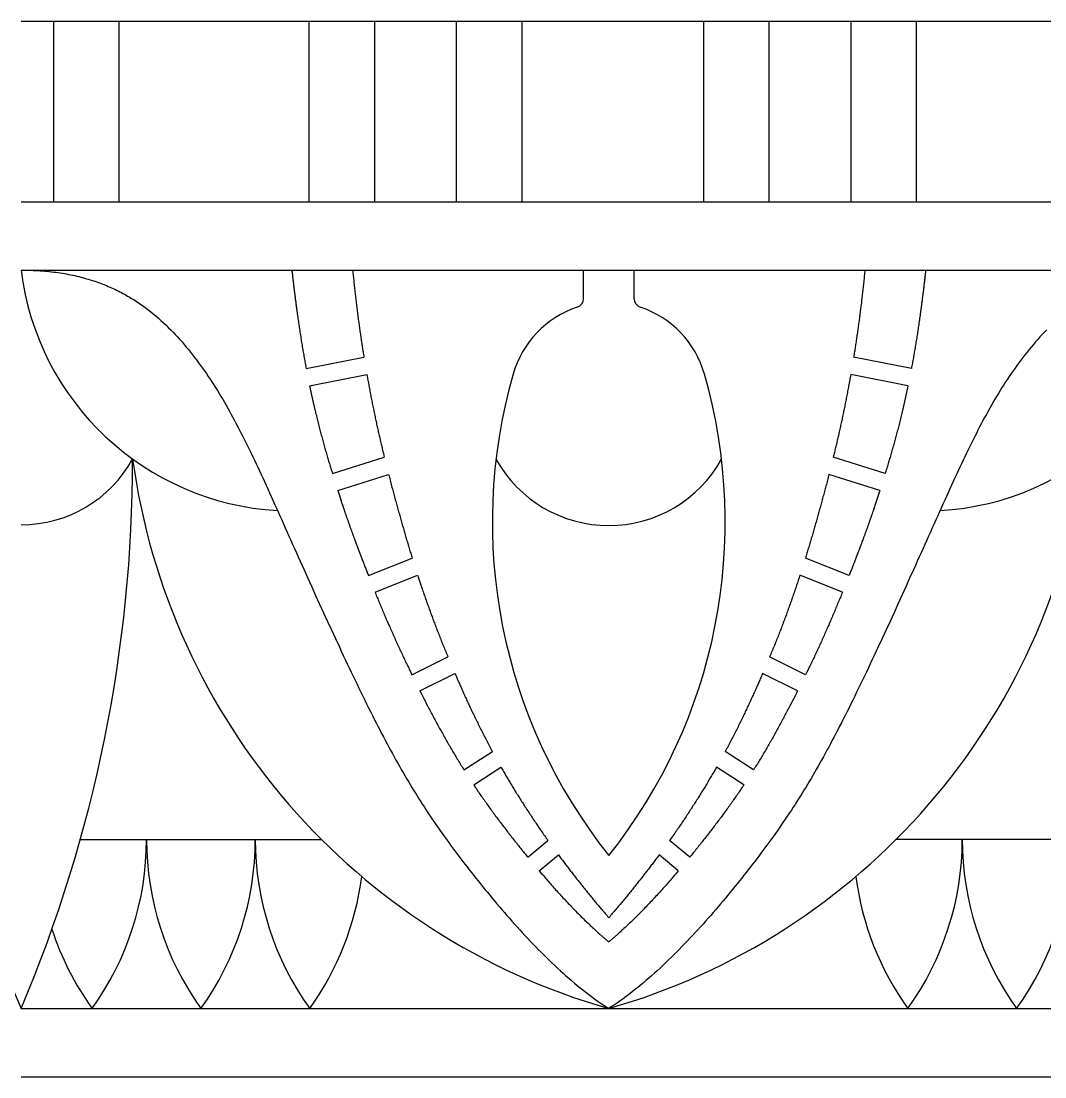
# Model space of a CAD drawing. Extents: x -111 to 2985, y -118 to 122.
# Drawn here: x -64.39 to -47.18, y 84.84 to 102.59 of the extents above; entities that cross this region are included whole.
import ezdxf

# ---------------------------------------------------------------- set-up
doc = ezdxf.new("R2010")
doc.units = 0
doc.layers.add('LAYER_03', color=5, linetype='CONTINUOUS')

msp = doc.modelspace()

# ---------------------------------------------------------------- linework, layer by layer
at = {"layer": 'LAYER_03'}
for points in [[(-64.39, 102.595), (-44.635, 102.595), (-24.88, 102.595)], [(-63.84, 99.558), (-63.84, 102.595)], [(-62.74, 99.558), (-62.74, 102.595)], [(-59.547, 99.558), (-59.547, 102.595)], [(-58.447, 99.558), (-58.447, 102.595)], [(-57.07, 99.558), (-57.07, 102.595)], [(-55.97, 99.558), (-55.97, 102.595)], [(-52.916, 99.558), (-52.916, 102.595)], [(-51.816, 99.558), (-51.816, 102.595)], [(-50.439, 99.558), (-50.439, 102.595)], [(-49.339, 99.558), (-49.339, 102.595)], [(-64.39, 99.558), (-44.635, 99.558)], [(-64.39, 98.408), (-64.348, 98.408), (-64.307, 98.407), (-64.267, 98.406), (-64.226, 98.405), (-64.186, 98.403), (-64.147, 98.402), (-64.107, 98.399), (-64.068, 98.397), (-64.03, 98.394), (-63.991, 98.391), (-63.953, 98.387), (-63.916, 98.383), (-63.878, 98.379), (-63.841, 98.375), (-63.805, 98.37), (-63.768, 98.365), (-63.732, 98.36), (-63.697, 98.354), (-63.661, 98.348), (-63.626, 98.342), (-63.591, 98.335), (-63.557, 98.328), (-63.523, 98.321), (-63.489, 98.314), (-63.455, 98.306), (-63.422, 98.298), (-63.389, 98.29), (-63.356, 98.281), (-63.324, 98.273), (-63.292, 98.263), (-63.26, 98.254), (-63.228, 98.245), (-63.197, 98.235), (-63.166, 98.225), (-63.135, 98.214), (-63.105, 98.203), (-63.074, 98.193), (-63.045, 98.181), (-63.015, 98.17), (-62.985, 98.158), (-62.956, 98.146), (-62.927, 98.134), (-62.899, 98.122), (-62.87, 98.109), (-62.842, 98.097), (-62.814, 98.084), (-62.787, 98.07), (-62.759, 98.057), (-62.732, 98.043), (-62.705, 98.029), (-62.679, 98.015), (-62.652, 98.001), (-62.626, 97.986), (-62.6, 97.971), (-62.574, 97.956), (-62.549, 97.941), (-62.523, 97.926), (-62.498, 97.91), (-62.473, 97.894), (-62.449, 97.878), (-62.424, 97.862), (-62.4, 97.846), (-62.376, 97.829), (-62.352, 97.813), (-62.329, 97.796), (-62.305, 97.779), (-62.282, 97.761), (-62.259, 97.744), (-62.236, 97.726), (-62.214, 97.709), (-62.169, 97.673), (-62.125, 97.636), (-62.082, 97.599), (-62.039, 97.561), (-61.997, 97.523), (-61.956, 97.484), (-61.916, 97.444), (-61.876, 97.404), (-61.837, 97.364), (-61.798, 97.323), (-61.76, 97.282), (-61.722, 97.24), (-61.685, 97.198), (-61.649, 97.156), (-61.613, 97.113), (-61.577, 97.07), (-61.542, 97.026), (-61.507, 96.982), (-61.473, 96.938), (-61.439, 96.894), (-61.406, 96.849), (-61.373, 96.804), (-61.34, 96.758), (-61.308, 96.713), (-61.276, 96.666), (-61.244, 96.62), (-61.213, 96.573), (-61.182, 96.526), (-61.152, 96.478), (-61.121, 96.43), (-61.091, 96.382), (-61.061, 96.333), (-61.032, 96.284), (-61.002, 96.234), (-60.973, 96.184), (-60.944, 96.134), (-60.915, 96.083), (-60.887, 96.032), (-60.858, 95.981), (-60.83, 95.928), (-60.802, 95.876), (-60.774, 95.823), (-60.746, 95.77), (-60.718, 95.716), (-60.69, 95.661), (-60.662, 95.607), (-60.635, 95.551), (-60.607, 95.496), (-60.579, 95.44), (-60.552, 95.383), (-60.524, 95.326), (-60.496, 95.268), (-60.469, 95.21), (-60.441, 95.151), (-60.413, 95.092), (-60.385, 95.032), (-60.357, 94.972), (-60.329, 94.911), (-60.301, 94.85), (-60.273, 94.788), (-60.244, 94.726), (-60.216, 94.663), (-60.187, 94.599), (-60.158, 94.535), (-60.129, 94.471), (-60.1, 94.405), (-60.07, 94.34), (-60.04, 94.273), (-60.01, 94.206), (-59.98, 94.139), (-59.949, 94.071), (-59.919, 94.002), (-59.888, 93.933), (-59.857, 93.864), (-59.826, 93.794), (-59.794, 93.724), (-59.762, 93.654), (-59.731, 93.583), (-59.699, 93.512), (-59.667, 93.44), (-59.634, 93.368), (-59.57, 93.224), (-59.504, 93.08), (-59.439, 92.935), (-59.373, 92.79), (-59.307, 92.644), (-59.24, 92.499), (-59.174, 92.355), (-59.107, 92.211), (-59.041, 92.068), (-59.008, 91.997), (-58.974, 91.926), (-58.941, 91.855), (-58.908, 91.785), (-58.875, 91.716), (-58.842, 91.646), (-58.809, 91.577), (-58.776, 91.509), (-58.744, 91.441), (-58.711, 91.374), (-58.679, 91.307), (-58.646, 91.24), (-58.614, 91.175), (-58.582, 91.11), (-58.55, 91.045), (-58.518, 90.981), (-58.486, 90.918), (-58.455, 90.856), (-58.424, 90.795), (-58.392, 90.734), (-58.361, 90.674), (-58.331, 90.615), (-58.3, 90.556), (-58.27, 90.499), (-58.239, 90.442), (-58.209, 90.385), (-58.179, 90.33), (-58.149, 90.275), (-58.119, 90.22), (-58.089, 90.167), (-58.059, 90.114), (-58.03, 90.061), (-58, 90.009), (-57.97, 89.958), (-57.941, 89.907), (-57.911, 89.856), (-57.881, 89.806), (-57.852, 89.756), (-57.822, 89.707), (-57.792, 89.659), (-57.763, 89.61), (-57.733, 89.562), (-57.703, 89.514), (-57.673, 89.467), (-57.643, 89.42), (-57.612, 89.373), (-57.582, 89.326), (-57.551, 89.28), (-57.49, 89.188), (-57.428, 89.097), (-57.365, 89.006), (-57.301, 88.915), (-57.269, 88.87), (-57.236, 88.825), (-57.203, 88.779), (-57.17, 88.734), (-57.137, 88.689), (-57.103, 88.643), (-57.069, 88.598), (-57.035, 88.552), (-57, 88.507), (-56.965, 88.461), (-56.929, 88.415), (-56.894, 88.369), (-56.857, 88.322), (-56.821, 88.276), (-56.784, 88.229), (-56.746, 88.181), (-56.709, 88.134), (-56.67, 88.086), (-56.632, 88.039), (-56.593, 87.99), (-56.553, 87.942), (-56.513, 87.894), (-56.473, 87.846), (-56.433, 87.797), (-56.392, 87.749), (-56.351, 87.7), (-56.309, 87.651), (-56.267, 87.603), (-56.225, 87.554), (-56.182, 87.506), (-56.14, 87.457), (-56.097, 87.409), (-56.053, 87.361), (-56.009, 87.312), (-55.966, 87.265), (-55.921, 87.217), (-55.877, 87.169), (-55.832, 87.122), (-55.787, 87.075), (-55.742, 87.028), (-55.697, 86.982), (-55.651, 86.936), (-55.605, 86.89), (-55.559, 86.845), (-55.513, 86.8), (-55.467, 86.755), (-55.42, 86.711), (-55.373, 86.667), (-55.326, 86.624), (-55.279, 86.581), (-55.232, 86.539), (-55.185, 86.498), (-55.137, 86.457), (-55.09, 86.416), (-55.042, 86.377), (-54.994, 86.338), (-54.946, 86.299), (-54.898, 86.262), (-54.85, 86.225), (-54.802, 86.188), (-54.754, 86.153), (-54.706, 86.118), (-54.657, 86.084), (-54.609, 86.051), (-54.561, 86.019), (-54.512, 85.988)], [(-64.39, 98.408), (-44.635, 98.408)], [(-59.839, 98.408), (-59.838, 98.393), (-59.836, 98.378), (-59.834, 98.363), (-59.833, 98.348), (-59.831, 98.333), (-59.829, 98.318), (-59.828, 98.303), (-59.826, 98.288), (-59.824, 98.274), (-59.822, 98.259), (-59.821, 98.244), (-59.819, 98.229), (-59.817, 98.215), (-59.816, 98.2), (-59.814, 98.186), (-59.812, 98.171), (-59.811, 98.157), (-59.809, 98.142), (-59.807, 98.128), (-59.805, 98.114), (-59.804, 98.099), (-59.802, 98.085), (-59.8, 98.071), (-59.798, 98.056), (-59.797, 98.042), (-59.795, 98.028), (-59.793, 98.014), (-59.791, 98), (-59.79, 97.986), (-59.788, 97.972), (-59.786, 97.958), (-59.784, 97.944), (-59.782, 97.93), (-59.781, 97.916), (-59.779, 97.902), (-59.777, 97.889), (-59.775, 97.875), (-59.774, 97.861), (-59.772, 97.847), (-59.77, 97.834), (-59.768, 97.82), (-59.766, 97.807), (-59.765, 97.793), (-59.763, 97.78), (-59.761, 97.766), (-59.759, 97.753), (-59.757, 97.739), (-59.755, 97.726), (-59.754, 97.712), (-59.752, 97.699), (-59.748, 97.673), (-59.744, 97.646), (-59.741, 97.62), (-59.737, 97.594), (-59.733, 97.568), (-59.729, 97.542), (-59.726, 97.516), (-59.722, 97.49), (-59.718, 97.465), (-59.714, 97.439), (-59.71, 97.414), (-59.707, 97.389), (-59.703, 97.364), (-59.699, 97.339), (-59.695, 97.314), (-59.691, 97.29), (-59.687, 97.265), (-59.683, 97.241), (-59.68, 97.216), (-59.676, 97.192), (-59.672, 97.168), (-59.668, 97.144), (-59.664, 97.12), (-59.66, 97.096), (-59.656, 97.073), (-59.652, 97.049), (-59.648, 97.026), (-59.644, 97.003), (-59.64, 96.979), (-59.636, 96.956), (-59.632, 96.933), (-59.627, 96.91), (-59.623, 96.888), (-59.619, 96.865), (-59.615, 96.842), (-59.611, 96.82), (-59.607, 96.798), (-59.603, 96.775), (-59.599, 96.753), (-58.628, 96.945)], [(-58.818, 98.408), (-58.815, 98.383), (-58.813, 98.358), (-58.81, 98.334), (-58.808, 98.309), (-58.805, 98.285), (-58.803, 98.26), (-58.8, 98.236), (-58.798, 98.211), (-58.795, 98.187), (-58.793, 98.163), (-58.79, 98.139), (-58.787, 98.115), (-58.785, 98.091), (-58.782, 98.067), (-58.779, 98.043), (-58.777, 98.019), (-58.774, 97.995), (-58.771, 97.972), (-58.768, 97.948), (-58.766, 97.925), (-58.763, 97.901), (-58.76, 97.878), (-58.757, 97.854), (-58.754, 97.831), (-58.751, 97.808), (-58.749, 97.784), (-58.746, 97.761), (-58.743, 97.738), (-58.74, 97.715), (-58.737, 97.692), (-58.734, 97.669), (-58.731, 97.646), (-58.728, 97.624), (-58.725, 97.601), (-58.722, 97.578), (-58.719, 97.555), (-58.716, 97.533), (-58.713, 97.51), (-58.71, 97.488), (-58.707, 97.466), (-58.704, 97.443), (-58.7, 97.421), (-58.697, 97.399), (-58.694, 97.377), (-58.691, 97.354), (-58.688, 97.332), (-58.685, 97.31), (-58.681, 97.288), (-58.678, 97.267), (-58.675, 97.245), (-58.672, 97.223), (-58.668, 97.201), (-58.665, 97.18), (-58.662, 97.158), (-58.659, 97.137), (-58.655, 97.115), (-58.652, 97.094), (-58.649, 97.072), (-58.645, 97.051), (-58.642, 97.03), (-58.638, 97.008), (-58.635, 96.987), (-58.632, 96.966), (-58.628, 96.945)], [(-54.086, 97.926), (-54.086, 98.408)], [(-50.207, 98.408), (-50.209, 98.383), (-50.212, 98.358), (-50.214, 98.334), (-50.217, 98.309), (-50.219, 98.285), (-50.222, 98.26), (-50.224, 98.236), (-50.227, 98.211), (-50.229, 98.187), (-50.232, 98.163), (-50.235, 98.139), (-50.237, 98.115), (-50.24, 98.091), (-50.242, 98.067), (-50.245, 98.043), (-50.248, 98.019), (-50.251, 97.995), (-50.253, 97.972), (-50.256, 97.948), (-50.259, 97.925), (-50.262, 97.901), (-50.264, 97.878), (-50.267, 97.854), (-50.27, 97.831), (-50.273, 97.808), (-50.276, 97.784), (-50.279, 97.761), (-50.282, 97.738), (-50.285, 97.715), (-50.288, 97.692), (-50.291, 97.669), (-50.293, 97.646), (-50.296, 97.624), (-50.299, 97.601), (-50.302, 97.578), (-50.306, 97.555), (-50.309, 97.533), (-50.312, 97.51), (-50.315, 97.488), (-50.318, 97.466), (-50.321, 97.443), (-50.324, 97.421), (-50.327, 97.399), (-50.33, 97.377), (-50.333, 97.354), (-50.337, 97.332), (-50.34, 97.31), (-50.343, 97.288), (-50.346, 97.267), (-50.349, 97.245), (-50.353, 97.223), (-50.356, 97.201), (-50.359, 97.18), (-50.363, 97.158), (-50.366, 97.137), (-50.369, 97.115), (-50.373, 97.094), (-50.376, 97.072), (-50.379, 97.051), (-50.383, 97.03), (-50.386, 97.008), (-50.389, 96.987), (-50.393, 96.966), (-50.396, 96.945)], [(-49.185, 98.408), (-49.187, 98.393), (-49.188, 98.378), (-49.19, 98.363), (-49.192, 98.348), (-49.194, 98.333), (-49.195, 98.318), (-49.197, 98.303), (-49.199, 98.288), (-49.2, 98.274), (-49.202, 98.259), (-49.204, 98.244), (-49.205, 98.229), (-49.207, 98.215), (-49.209, 98.2), (-49.21, 98.186), (-49.212, 98.171), (-49.214, 98.157), (-49.216, 98.142), (-49.217, 98.128), (-49.219, 98.114), (-49.221, 98.099), (-49.223, 98.085), (-49.224, 98.071), (-49.226, 98.056), (-49.228, 98.042), (-49.23, 98.028), (-49.231, 98.014), (-49.233, 98), (-49.235, 97.986), (-49.237, 97.972), (-49.238, 97.958), (-49.24, 97.944), (-49.242, 97.93), (-49.244, 97.916), (-49.246, 97.902), (-49.247, 97.889), (-49.249, 97.875), (-49.251, 97.861), (-49.253, 97.847), (-49.254, 97.834), (-49.256, 97.82), (-49.258, 97.807), (-49.26, 97.793), (-49.262, 97.78), (-49.264, 97.766), (-49.265, 97.753), (-49.267, 97.739), (-49.269, 97.726), (-49.271, 97.712), (-49.273, 97.699), (-49.276, 97.673), (-49.28, 97.646), (-49.284, 97.62), (-49.288, 97.594), (-49.291, 97.568), (-49.295, 97.542), (-49.299, 97.516), (-49.303, 97.49), (-49.306, 97.465), (-49.31, 97.439), (-49.314, 97.414), (-49.318, 97.389), (-49.322, 97.364), (-49.325, 97.339), (-49.329, 97.314), (-49.333, 97.29), (-49.337, 97.265), (-49.341, 97.241), (-49.345, 97.216), (-49.349, 97.192), (-49.353, 97.168), (-49.357, 97.144), (-49.361, 97.12), (-49.365, 97.096), (-49.369, 97.073), (-49.373, 97.049), (-49.377, 97.026), (-49.381, 97.003), (-49.385, 96.979), (-49.389, 96.956), (-49.393, 96.933), (-49.397, 96.91), (-49.401, 96.888), (-49.405, 96.865), (-49.409, 96.842), (-49.413, 96.82), (-49.417, 96.798), (-49.422, 96.775), (-49.426, 96.753)], [(-47.149, 97.404), (-47.188, 97.364), (-47.227, 97.323), (-47.265, 97.282), (-47.302, 97.24), (-47.339, 97.198), (-47.376, 97.156), (-47.412, 97.113), (-47.447, 97.07), (-47.482, 97.026), (-47.517, 96.982), (-47.551, 96.938), (-47.585, 96.894), (-47.619, 96.849), (-47.652, 96.804), (-47.684, 96.758), (-47.716, 96.713), (-47.748, 96.666), (-47.78, 96.62), (-47.811, 96.573), (-47.842, 96.526), (-47.873, 96.478), (-47.903, 96.43), (-47.933, 96.382), (-47.963, 96.333), (-47.993, 96.284), (-48.022, 96.234), (-48.051, 96.184), (-48.08, 96.134), (-48.109, 96.083), (-48.138, 96.032), (-48.166, 95.981), (-48.195, 95.928), (-48.223, 95.876), (-48.251, 95.823), (-48.279, 95.77), (-48.307, 95.716), (-48.334, 95.661), (-48.362, 95.607), (-48.39, 95.551), (-48.418, 95.496), (-48.445, 95.44), (-48.473, 95.383), (-48.5, 95.326), (-48.528, 95.268), (-48.556, 95.21), (-48.584, 95.151), (-48.611, 95.092), (-48.639, 95.032), (-48.667, 94.972), (-48.695, 94.911), (-48.723, 94.85), (-48.752, 94.788), (-48.78, 94.726), (-48.809, 94.663), (-48.837, 94.599), (-48.866, 94.535), (-48.895, 94.471), (-48.925, 94.405), (-48.954, 94.34), (-48.984, 94.273), (-49.014, 94.206), (-49.044, 94.139), (-49.075, 94.071), (-49.106, 94.002), (-49.137, 93.933), (-49.168, 93.864), (-49.199, 93.794), (-49.23, 93.724), (-49.262, 93.654), (-49.294, 93.583), (-49.326, 93.512), (-49.358, 93.44), (-49.39, 93.368), (-49.455, 93.224), (-49.52, 93.08), (-49.586, 92.935), (-49.652, 92.79), (-49.718, 92.644), (-49.784, 92.499), (-49.851, 92.355), (-49.917, 92.211), (-49.984, 92.068), (-50.017, 91.997), (-50.05, 91.926), (-50.083, 91.855), (-50.116, 91.785), (-50.149, 91.716), (-50.182, 91.646), (-50.215, 91.577), (-50.248, 91.509), (-50.281, 91.441), (-50.313, 91.374), (-50.346, 91.307), (-50.378, 91.24), (-50.41, 91.175), (-50.443, 91.11), (-50.474, 91.045), (-50.506, 90.981), (-50.538, 90.918), (-50.57, 90.856), (-50.601, 90.795), (-50.632, 90.734), (-50.663, 90.674), (-50.694, 90.615), (-50.724, 90.556), (-50.755, 90.499), (-50.785, 90.442), (-50.815, 90.385), (-50.846, 90.33), (-50.876, 90.275), (-50.905, 90.22), (-50.935, 90.167), (-50.965, 90.114), (-50.995, 90.061), (-51.024, 90.009), (-51.054, 89.958), (-51.084, 89.907), (-51.113, 89.856), (-51.143, 89.806), (-51.173, 89.756), (-51.202, 89.707), (-51.232, 89.659), (-51.262, 89.61), (-51.292, 89.562), (-51.322, 89.514), (-51.352, 89.467), (-51.382, 89.42), (-51.412, 89.373), (-51.442, 89.326), (-51.473, 89.28), (-51.534, 89.188), (-51.597, 89.097), (-51.66, 89.006), (-51.723, 88.915), (-51.756, 88.87), (-51.788, 88.825), (-51.821, 88.779), (-51.854, 88.734), (-51.888, 88.689), (-51.921, 88.643), (-51.955, 88.598), (-51.99, 88.552), (-52.024, 88.507), (-52.06, 88.461), (-52.095, 88.415), (-52.131, 88.369), (-52.167, 88.322), (-52.204, 88.276), (-52.241, 88.229), (-52.278, 88.181), (-52.316, 88.134), (-52.354, 88.086), (-52.393, 88.039), (-52.432, 87.99), (-52.471, 87.942), (-52.511, 87.894), (-52.551, 87.846), (-52.592, 87.797), (-52.633, 87.749), (-52.674, 87.7), (-52.715, 87.651), (-52.757, 87.603), (-52.799, 87.554), (-52.842, 87.506), (-52.885, 87.457), (-52.928, 87.409), (-52.971, 87.361), (-53.015, 87.312), (-53.059, 87.265), (-53.103, 87.217), (-53.148, 87.169), (-53.192, 87.122), (-53.237, 87.075), (-53.282, 87.028), (-53.328, 86.982), (-53.373, 86.936), (-53.419, 86.89), (-53.465, 86.845), (-53.512, 86.8), (-53.558, 86.755), (-53.605, 86.711), (-53.651, 86.667), (-53.698, 86.624), (-53.745, 86.581), (-53.792, 86.539), (-53.84, 86.498), (-53.887, 86.457), (-53.935, 86.416), (-53.982, 86.377), (-54.03, 86.338), (-54.078, 86.299), (-54.126, 86.262), (-54.174, 86.225), (-54.222, 86.188), (-54.271, 86.153), (-54.319, 86.118), (-54.367, 86.084), (-54.415, 86.051), (-54.464, 86.019), (-54.512, 85.988)], [(-49.426, 96.753), (-50.396, 96.945)], [(-59.54, 96.459), (-58.578, 96.649), (-58.574, 96.625), (-58.57, 96.602), (-58.565, 96.578), (-58.561, 96.555), (-58.557, 96.531), (-58.552, 96.508), (-58.548, 96.484), (-58.544, 96.461), (-58.54, 96.438), (-58.535, 96.415), (-58.531, 96.392), (-58.526, 96.369), (-58.522, 96.346), (-58.518, 96.323), (-58.513, 96.3), (-58.509, 96.277), (-58.504, 96.255), (-58.5, 96.232), (-58.496, 96.21), (-58.491, 96.187), (-58.487, 96.165), (-58.482, 96.143), (-58.478, 96.12), (-58.473, 96.098), (-58.469, 96.076), (-58.464, 96.054), (-58.459, 96.032), (-58.455, 96.01), (-58.45, 95.988), (-58.446, 95.966), (-58.441, 95.945), (-58.437, 95.923), (-58.432, 95.901), (-58.427, 95.88), (-58.423, 95.858), (-58.418, 95.837), (-58.414, 95.816), (-58.409, 95.794), (-58.404, 95.773), (-58.4, 95.752), (-58.395, 95.731), (-58.39, 95.71), (-58.386, 95.689), (-58.381, 95.668), (-58.376, 95.647), (-58.371, 95.626), (-58.367, 95.606), (-58.362, 95.585), (-58.357, 95.564), (-58.353, 95.544), (-58.348, 95.523), (-58.343, 95.503), (-58.338, 95.482), (-58.334, 95.462), (-58.329, 95.442), (-58.324, 95.422), (-58.319, 95.401), (-58.314, 95.381), (-58.31, 95.361), (-58.305, 95.341), (-58.3, 95.321), (-58.295, 95.302), (-58.291, 95.282), (-58.286, 95.262)], [(-50.446, 96.649), (-50.451, 96.625), (-50.455, 96.602), (-50.459, 96.578), (-50.463, 96.555), (-50.468, 96.531), (-50.472, 96.508), (-50.476, 96.484), (-50.481, 96.461), (-50.485, 96.438), (-50.489, 96.415), (-50.494, 96.392), (-50.498, 96.369), (-50.502, 96.346), (-50.507, 96.323), (-50.511, 96.3), (-50.516, 96.277), (-50.52, 96.255), (-50.524, 96.232), (-50.529, 96.21), (-50.533, 96.187), (-50.538, 96.165), (-50.542, 96.143), (-50.547, 96.12), (-50.551, 96.098), (-50.556, 96.076), (-50.56, 96.054), (-50.565, 96.032), (-50.569, 96.01), (-50.574, 95.988), (-50.579, 95.966), (-50.583, 95.945), (-50.588, 95.923), (-50.592, 95.901), (-50.597, 95.88), (-50.602, 95.858), (-50.606, 95.837), (-50.611, 95.816), (-50.616, 95.794), (-50.62, 95.773), (-50.625, 95.752), (-50.63, 95.731), (-50.634, 95.71), (-50.639, 95.689), (-50.644, 95.668), (-50.648, 95.647), (-50.653, 95.626), (-50.658, 95.606), (-50.662, 95.585), (-50.667, 95.564), (-50.672, 95.544), (-50.677, 95.523), (-50.681, 95.503), (-50.686, 95.482), (-50.691, 95.462), (-50.696, 95.442), (-50.7, 95.422), (-50.705, 95.401), (-50.71, 95.381), (-50.715, 95.361), (-50.72, 95.341), (-50.724, 95.321), (-50.729, 95.302), (-50.734, 95.282), (-50.739, 95.262)], [(-49.484, 96.459), (-50.446, 96.649)], [(-59.54, 96.459), (-59.538, 96.446), (-59.535, 96.433), (-59.532, 96.419), (-59.529, 96.406), (-59.527, 96.393), (-59.524, 96.38), (-59.521, 96.367), (-59.518, 96.354), (-59.516, 96.341), (-59.513, 96.328), (-59.51, 96.315), (-59.507, 96.302), (-59.504, 96.289), (-59.502, 96.277), (-59.499, 96.264), (-59.496, 96.251), (-59.493, 96.239), (-59.49, 96.226), (-59.487, 96.213), (-59.485, 96.201), (-59.482, 96.188), (-59.479, 96.176), (-59.476, 96.163), (-59.473, 96.151), (-59.47, 96.138), (-59.467, 96.126), (-59.465, 96.113), (-59.462, 96.101), (-59.459, 96.089), (-59.456, 96.076), (-59.453, 96.064), (-59.45, 96.052), (-59.447, 96.04), (-59.444, 96.028), (-59.439, 96.003), (-59.433, 95.979), (-59.427, 95.955), (-59.421, 95.931), (-59.415, 95.907), (-59.41, 95.884), (-59.404, 95.86), (-59.398, 95.837), (-59.392, 95.813), (-59.386, 95.79), (-59.38, 95.767), (-59.374, 95.744), (-59.368, 95.721), (-59.362, 95.698), (-59.356, 95.675), (-59.35, 95.653), (-59.344, 95.63), (-59.338, 95.608), (-59.332, 95.585), (-59.326, 95.563), (-59.32, 95.541), (-59.314, 95.518), (-59.308, 95.496), (-59.302, 95.474), (-59.295, 95.452), (-59.289, 95.431), (-59.283, 95.409), (-59.277, 95.387), (-59.271, 95.365), (-59.265, 95.344), (-59.258, 95.322), (-59.252, 95.301), (-59.246, 95.28), (-59.24, 95.258), (-59.233, 95.237), (-59.227, 95.216), (-59.221, 95.195), (-59.215, 95.174), (-59.208, 95.153), (-59.202, 95.132), (-59.196, 95.111), (-59.189, 95.09), (-59.183, 95.069), (-59.177, 95.048), (-59.17, 95.028), (-59.164, 95.007), (-59.158, 94.986)], [(-49.484, 96.459), (-49.487, 96.446), (-49.489, 96.433), (-49.492, 96.419), (-49.495, 96.406), (-49.498, 96.393), (-49.501, 96.38), (-49.503, 96.367), (-49.506, 96.354), (-49.509, 96.341), (-49.512, 96.328), (-49.515, 96.315), (-49.517, 96.302), (-49.52, 96.289), (-49.523, 96.277), (-49.526, 96.264), (-49.529, 96.251), (-49.531, 96.239), (-49.534, 96.226), (-49.537, 96.213), (-49.54, 96.201), (-49.543, 96.188), (-49.546, 96.176), (-49.548, 96.163), (-49.551, 96.151), (-49.554, 96.138), (-49.557, 96.126), (-49.56, 96.113), (-49.563, 96.101), (-49.566, 96.089), (-49.568, 96.076), (-49.571, 96.064), (-49.574, 96.052), (-49.577, 96.04), (-49.58, 96.028), (-49.586, 96.003), (-49.592, 95.979), (-49.597, 95.955), (-49.603, 95.931), (-49.609, 95.907), (-49.615, 95.884), (-49.621, 95.86), (-49.627, 95.837), (-49.633, 95.813), (-49.639, 95.79), (-49.644, 95.767), (-49.65, 95.744), (-49.656, 95.721), (-49.662, 95.698), (-49.668, 95.675), (-49.674, 95.653), (-49.68, 95.63), (-49.686, 95.608), (-49.692, 95.585), (-49.699, 95.563), (-49.705, 95.541), (-49.711, 95.518), (-49.717, 95.496), (-49.723, 95.474), (-49.729, 95.452), (-49.735, 95.431), (-49.741, 95.409), (-49.747, 95.387), (-49.754, 95.365), (-49.76, 95.344), (-49.766, 95.322), (-49.772, 95.301), (-49.778, 95.28), (-49.785, 95.258), (-49.791, 95.237), (-49.797, 95.216), (-49.803, 95.195), (-49.81, 95.174), (-49.816, 95.153), (-49.822, 95.132), (-49.829, 95.111), (-49.835, 95.09), (-49.841, 95.069), (-49.848, 95.048), (-49.854, 95.028), (-49.86, 95.007), (-49.867, 94.986), (-50.739, 95.262)], [(-59.158, 94.986), (-58.286, 95.262)], [(-59.067, 94.7), (-58.213, 94.97), (-58.206, 94.946), (-58.2, 94.922), (-58.194, 94.898), (-58.188, 94.874), (-58.181, 94.85), (-58.175, 94.826), (-58.169, 94.802), (-58.163, 94.778), (-58.156, 94.755), (-58.15, 94.731), (-58.144, 94.708), (-58.138, 94.684), (-58.132, 94.661), (-58.125, 94.638), (-58.119, 94.615), (-58.113, 94.592), (-58.107, 94.569), (-58.1, 94.546), (-58.094, 94.523), (-58.088, 94.5), (-58.082, 94.478), (-58.075, 94.455), (-58.069, 94.432), (-58.063, 94.41), (-58.057, 94.388), (-58.051, 94.365), (-58.045, 94.343), (-58.038, 94.321), (-58.032, 94.299), (-58.026, 94.277), (-58.02, 94.255), (-58.014, 94.233), (-58.008, 94.211), (-58.002, 94.19), (-57.995, 94.168), (-57.989, 94.146), (-57.983, 94.125), (-57.977, 94.103), (-57.971, 94.082), (-57.965, 94.06), (-57.959, 94.039), (-57.952, 94.018), (-57.946, 93.997), (-57.94, 93.976), (-57.934, 93.954), (-57.928, 93.933), (-57.922, 93.912), (-57.916, 93.891), (-57.91, 93.871), (-57.903, 93.85), (-57.897, 93.829), (-57.891, 93.808), (-57.885, 93.788), (-57.879, 93.767), (-57.873, 93.746), (-57.866, 93.726), (-57.86, 93.705), (-57.854, 93.685), (-57.848, 93.664), (-57.842, 93.644), (-57.835, 93.623), (-57.829, 93.603), (-57.823, 93.583), (-57.817, 93.562)], [(-50.812, 94.97), (-50.818, 94.946), (-50.824, 94.922), (-50.83, 94.898), (-50.837, 94.874), (-50.843, 94.85), (-50.849, 94.826), (-50.855, 94.802), (-50.862, 94.778), (-50.868, 94.755), (-50.874, 94.731), (-50.88, 94.708), (-50.887, 94.684), (-50.893, 94.661), (-50.899, 94.638), (-50.905, 94.615), (-50.912, 94.592), (-50.918, 94.569), (-50.924, 94.546), (-50.93, 94.523), (-50.937, 94.5), (-50.943, 94.478), (-50.949, 94.455), (-50.955, 94.432), (-50.961, 94.41), (-50.968, 94.388), (-50.974, 94.365), (-50.98, 94.343), (-50.986, 94.321), (-50.992, 94.299), (-50.998, 94.277), (-51.004, 94.255), (-51.011, 94.233), (-51.017, 94.211), (-51.023, 94.19), (-51.029, 94.168), (-51.035, 94.146), (-51.041, 94.125), (-51.047, 94.103), (-51.054, 94.082), (-51.06, 94.06), (-51.066, 94.039), (-51.072, 94.018), (-51.078, 93.997), (-51.084, 93.976), (-51.09, 93.954), (-51.096, 93.933), (-51.103, 93.912), (-51.109, 93.891), (-51.115, 93.871), (-51.121, 93.85), (-51.127, 93.829), (-51.133, 93.808), (-51.14, 93.788), (-51.146, 93.767), (-51.152, 93.746), (-51.158, 93.726), (-51.164, 93.705), (-51.17, 93.685), (-51.177, 93.664), (-51.183, 93.644), (-51.189, 93.623), (-51.195, 93.603), (-51.202, 93.583), (-51.208, 93.562)], [(-49.957, 94.7), (-50.812, 94.97)], [(-59.067, 94.7), (-59.057, 94.667), (-59.046, 94.634), (-59.035, 94.6), (-59.024, 94.567), (-59.019, 94.55), (-59.013, 94.533), (-59.008, 94.517), (-59.002, 94.5), (-58.997, 94.483), (-58.991, 94.466), (-58.985, 94.449), (-58.982, 94.44), (-58.98, 94.431), (-58.977, 94.423), (-58.974, 94.414), (-58.971, 94.405), (-58.968, 94.397), (-58.965, 94.388), (-58.962, 94.379), (-58.959, 94.37), (-58.956, 94.361), (-58.953, 94.352), (-58.95, 94.343), (-58.947, 94.334), (-58.944, 94.325), (-58.941, 94.316), (-58.938, 94.307), (-58.934, 94.298), (-58.931, 94.288), (-58.928, 94.279), (-58.925, 94.27), (-58.922, 94.26), (-58.918, 94.251), (-58.915, 94.241), (-58.912, 94.232), (-58.908, 94.222), (-58.905, 94.212), (-58.901, 94.202), (-58.898, 94.193), (-58.895, 94.183), (-58.891, 94.173), (-58.888, 94.163), (-58.884, 94.153), (-58.88, 94.142), (-58.877, 94.132), (-58.873, 94.122), (-58.869, 94.111), (-58.866, 94.101), (-58.862, 94.09), (-58.858, 94.08), (-58.854, 94.069), (-58.85, 94.058), (-58.846, 94.047), (-58.843, 94.036), (-58.839, 94.025), (-58.834, 94.014), (-58.83, 94.003), (-58.826, 93.992), (-58.822, 93.98), (-58.818, 93.969), (-58.814, 93.957), (-58.809, 93.945), (-58.805, 93.934), (-58.801, 93.922), (-58.796, 93.91), (-58.792, 93.898), (-58.787, 93.885), (-58.785, 93.879), (-58.783, 93.873), (-58.781, 93.867), (-58.778, 93.861), (-58.776, 93.854), (-58.774, 93.848), (-58.771, 93.842), (-58.769, 93.835), (-58.767, 93.829), (-58.764, 93.823), (-58.762, 93.816), (-58.759, 93.81), (-58.757, 93.803), (-58.755, 93.797), (-58.752, 93.79), (-58.75, 93.784), (-58.747, 93.777), (-58.745, 93.771), (-58.742, 93.764), (-58.74, 93.757), (-58.737, 93.751), (-58.735, 93.744), (-58.732, 93.737), (-58.73, 93.73), (-58.727, 93.724), (-58.724, 93.717), (-58.722, 93.71), (-58.719, 93.703), (-58.717, 93.696), (-58.714, 93.689), (-58.711, 93.682), (-58.709, 93.675), (-58.706, 93.668), (-58.703, 93.661), (-58.701, 93.654), (-58.698, 93.646), (-58.695, 93.639), (-58.692, 93.632), (-58.69, 93.625), (-58.687, 93.617), (-58.684, 93.61), (-58.681, 93.603), (-58.678, 93.595), (-58.676, 93.588), (-58.673, 93.581), (-58.67, 93.573), (-58.667, 93.566), (-58.664, 93.558), (-58.661, 93.55), (-58.658, 93.543), (-58.655, 93.535), (-58.652, 93.528), (-58.649, 93.52), (-58.646, 93.512), (-58.643, 93.504), (-58.64, 93.497), (-58.637, 93.489), (-58.634, 93.481), (-58.631, 93.473), (-58.628, 93.465), (-58.625, 93.457), (-58.622, 93.449), (-58.619, 93.441), (-58.616, 93.433), (-58.61, 93.417), (-58.603, 93.401), (-58.597, 93.385), (-58.591, 93.369), (-58.584, 93.352), (-58.578, 93.336), (-58.571, 93.319), (-58.565, 93.302), (-58.558, 93.285), (-58.551, 93.268)], [(-49.957, 94.7), (-49.968, 94.667), (-49.979, 94.634), (-49.989, 94.6), (-50, 94.567), (-50.006, 94.55), (-50.011, 94.533), (-50.017, 94.517), (-50.022, 94.5), (-50.028, 94.483), (-50.034, 94.466), (-50.039, 94.449), (-50.042, 94.44), (-50.045, 94.431), (-50.048, 94.423), (-50.051, 94.414), (-50.054, 94.405), (-50.057, 94.397), (-50.059, 94.388), (-50.062, 94.379), (-50.065, 94.37), (-50.068, 94.361), (-50.071, 94.352), (-50.075, 94.343), (-50.078, 94.334), (-50.081, 94.325), (-50.084, 94.316), (-50.087, 94.307), (-50.09, 94.298), (-50.093, 94.288), (-50.096, 94.279), (-50.1, 94.27), (-50.103, 94.26), (-50.106, 94.251), (-50.109, 94.241), (-50.113, 94.232), (-50.116, 94.222), (-50.12, 94.212), (-50.123, 94.202), (-50.126, 94.193), (-50.13, 94.183), (-50.133, 94.173), (-50.137, 94.163), (-50.14, 94.153), (-50.144, 94.142), (-50.148, 94.132), (-50.151, 94.122), (-50.155, 94.111), (-50.159, 94.101), (-50.163, 94.09), (-50.166, 94.08), (-50.17, 94.069), (-50.174, 94.058), (-50.178, 94.047), (-50.182, 94.036), (-50.186, 94.025), (-50.19, 94.014), (-50.194, 94.003), (-50.198, 93.992), (-50.202, 93.98), (-50.206, 93.969), (-50.211, 93.957), (-50.215, 93.945), (-50.219, 93.934), (-50.224, 93.922), (-50.228, 93.91), (-50.233, 93.898), (-50.237, 93.885), (-50.239, 93.879), (-50.242, 93.873), (-50.244, 93.867), (-50.246, 93.861), (-50.249, 93.854), (-50.251, 93.848), (-50.253, 93.842), (-50.256, 93.835), (-50.258, 93.829), (-50.26, 93.823), (-50.263, 93.816), (-50.265, 93.81), (-50.267, 93.803), (-50.27, 93.797), (-50.272, 93.79), (-50.275, 93.784), (-50.277, 93.777), (-50.28, 93.771), (-50.282, 93.764), (-50.285, 93.757), (-50.287, 93.751), (-50.29, 93.744), (-50.292, 93.737), (-50.295, 93.73), (-50.297, 93.724), (-50.3, 93.717), (-50.303, 93.71), (-50.305, 93.703), (-50.308, 93.696), (-50.311, 93.689), (-50.313, 93.682), (-50.316, 93.675), (-50.319, 93.668), (-50.321, 93.661), (-50.324, 93.654), (-50.327, 93.646), (-50.329, 93.639), (-50.332, 93.632), (-50.335, 93.625), (-50.338, 93.617), (-50.34, 93.61), (-50.343, 93.603), (-50.346, 93.595), (-50.349, 93.588), (-50.352, 93.581), (-50.355, 93.573), (-50.358, 93.566), (-50.36, 93.558), (-50.363, 93.55), (-50.366, 93.543), (-50.369, 93.535), (-50.372, 93.528), (-50.375, 93.52), (-50.378, 93.512), (-50.381, 93.504), (-50.384, 93.497), (-50.387, 93.489), (-50.39, 93.481), (-50.393, 93.473), (-50.396, 93.465), (-50.399, 93.457), (-50.402, 93.449), (-50.405, 93.441), (-50.408, 93.433), (-50.415, 93.417), (-50.421, 93.401), (-50.427, 93.385), (-50.434, 93.369), (-50.44, 93.352), (-50.447, 93.336), (-50.453, 93.319), (-50.46, 93.302), (-50.466, 93.285), (-50.473, 93.268), (-51.208, 93.562)], [(-58.551, 93.268), (-57.817, 93.562)], [(-58.44, 92.99), (-57.726, 93.276)], [(-57.726, 93.276), (-57.712, 93.233), (-57.698, 93.191), (-57.684, 93.149), (-57.67, 93.107), (-57.656, 93.065), (-57.648, 93.044), (-57.641, 93.023), (-57.634, 93.001), (-57.627, 92.98), (-57.62, 92.959), (-57.612, 92.938), (-57.605, 92.917), (-57.598, 92.896), (-57.59, 92.875), (-57.583, 92.854), (-57.575, 92.833), (-57.568, 92.812), (-57.56, 92.791), (-57.553, 92.77), (-57.545, 92.749), (-57.538, 92.727), (-57.53, 92.706), (-57.522, 92.685), (-57.514, 92.664), (-57.507, 92.643), (-57.499, 92.621), (-57.491, 92.6), (-57.483, 92.579), (-57.475, 92.558), (-57.467, 92.536), (-57.459, 92.515), (-57.451, 92.494), (-57.443, 92.472), (-57.435, 92.451), (-57.427, 92.429), (-57.419, 92.408), (-57.41, 92.386), (-57.402, 92.365), (-57.394, 92.343), (-57.385, 92.321), (-57.377, 92.3), (-57.368, 92.278), (-57.36, 92.256), (-57.351, 92.234), (-57.343, 92.212), (-57.334, 92.19), (-57.325, 92.168), (-57.316, 92.146), (-57.307, 92.124), (-57.299, 92.102), (-57.29, 92.08), (-57.281, 92.058), (-57.271, 92.035), (-57.262, 92.013), (-57.253, 91.991), (-57.244, 91.968), (-57.235, 91.946), (-57.225, 91.923), (-57.216, 91.9)], [(-51.299, 93.276), (-51.313, 93.233), (-51.327, 93.191), (-51.341, 93.149), (-51.355, 93.107), (-51.369, 93.065), (-51.376, 93.044), (-51.383, 93.023), (-51.39, 93.001), (-51.398, 92.98), (-51.405, 92.959), (-51.412, 92.938), (-51.42, 92.917), (-51.427, 92.896), (-51.434, 92.875), (-51.442, 92.854), (-51.449, 92.833), (-51.457, 92.812), (-51.464, 92.791), (-51.472, 92.77), (-51.479, 92.749), (-51.487, 92.727), (-51.495, 92.706), (-51.502, 92.685), (-51.51, 92.664), (-51.518, 92.643), (-51.526, 92.621), (-51.533, 92.6), (-51.541, 92.579), (-51.549, 92.558), (-51.557, 92.536), (-51.565, 92.515), (-51.573, 92.494), (-51.581, 92.472), (-51.589, 92.451), (-51.598, 92.429), (-51.606, 92.408), (-51.614, 92.386), (-51.622, 92.365), (-51.631, 92.343), (-51.639, 92.321), (-51.648, 92.3), (-51.656, 92.278), (-51.665, 92.256), (-51.673, 92.234), (-51.682, 92.212), (-51.691, 92.19), (-51.699, 92.168), (-51.708, 92.146), (-51.717, 92.124), (-51.726, 92.102), (-51.735, 92.08), (-51.744, 92.058), (-51.753, 92.035), (-51.762, 92.013), (-51.771, 91.991), (-51.78, 91.968), (-51.79, 91.946), (-51.799, 91.923), (-51.809, 91.9)], [(-50.584, 92.99), (-51.299, 93.276)], [(-58.44, 92.99), (-58.431, 92.968), (-58.422, 92.947), (-58.414, 92.925), (-58.405, 92.903), (-58.396, 92.881), (-58.387, 92.86), (-58.378, 92.838), (-58.369, 92.816), (-58.359, 92.794), (-58.35, 92.772), (-58.341, 92.75), (-58.332, 92.727), (-58.323, 92.705), (-58.313, 92.683), (-58.304, 92.661), (-58.295, 92.639), (-58.285, 92.616), (-58.276, 92.594), (-58.266, 92.572), (-58.257, 92.55), (-58.247, 92.527), (-58.238, 92.505), (-58.218, 92.461), (-58.209, 92.438), (-58.199, 92.416), (-58.189, 92.394), (-58.18, 92.372), (-58.17, 92.35), (-58.16, 92.327), (-58.15, 92.305), (-58.141, 92.283), (-58.131, 92.261), (-58.121, 92.239), (-58.111, 92.217), (-58.101, 92.195), (-58.092, 92.174), (-58.082, 92.152), (-58.072, 92.13), (-58.062, 92.108), (-58.052, 92.087), (-58.042, 92.065), (-58.032, 92.044), (-58.022, 92.022), (-58.012, 92.001), (-58.002, 91.979), (-57.992, 91.958), (-57.982, 91.937), (-57.972, 91.915), (-57.962, 91.894), (-57.952, 91.873), (-57.942, 91.852), (-57.932, 91.831), (-57.922, 91.81), (-57.912, 91.789), (-57.902, 91.768), (-57.892, 91.747), (-57.881, 91.726), (-57.861, 91.684), (-57.841, 91.642), (-57.82, 91.6), (-57.216, 91.9)], [(-50.584, 92.99), (-50.593, 92.968), (-50.602, 92.947), (-50.611, 92.925), (-50.62, 92.903), (-50.629, 92.881), (-50.638, 92.86), (-50.647, 92.838), (-50.656, 92.816), (-50.665, 92.794), (-50.674, 92.772), (-50.683, 92.75), (-50.693, 92.727), (-50.702, 92.705), (-50.711, 92.683), (-50.72, 92.661), (-50.73, 92.639), (-50.739, 92.616), (-50.749, 92.594), (-50.758, 92.572), (-50.768, 92.55), (-50.777, 92.527), (-50.787, 92.505), (-50.806, 92.461), (-50.816, 92.438), (-50.825, 92.416), (-50.835, 92.394), (-50.845, 92.372), (-50.854, 92.35), (-50.864, 92.327), (-50.874, 92.305), (-50.884, 92.283), (-50.894, 92.261), (-50.903, 92.239), (-50.913, 92.217), (-50.923, 92.195), (-50.933, 92.174), (-50.943, 92.152), (-50.953, 92.13), (-50.963, 92.108), (-50.972, 92.087), (-50.982, 92.065), (-50.992, 92.044), (-51.002, 92.022), (-51.012, 92.001), (-51.022, 91.979), (-51.032, 91.958), (-51.042, 91.937), (-51.052, 91.915), (-51.062, 91.894), (-51.072, 91.873), (-51.082, 91.852), (-51.092, 91.831), (-51.103, 91.81), (-51.113, 91.789), (-51.123, 91.768), (-51.133, 91.747), (-51.143, 91.726), (-51.163, 91.684), (-51.184, 91.642), (-51.204, 91.6)], [(-51.204, 91.6), (-51.809, 91.9)], [(-57.687, 91.331), (-57.099, 91.624), (-57.091, 91.605), (-57.082, 91.586), (-57.074, 91.567), (-57.066, 91.548), (-57.058, 91.53), (-57.05, 91.511), (-57.041, 91.492), (-57.033, 91.472), (-57.024, 91.453), (-57.016, 91.434), (-57.007, 91.415), (-56.999, 91.396), (-56.99, 91.376), (-56.982, 91.357), (-56.973, 91.337), (-56.964, 91.318), (-56.955, 91.298), (-56.946, 91.279), (-56.938, 91.259), (-56.929, 91.239), (-56.92, 91.219), (-56.911, 91.199), (-56.901, 91.18), (-56.892, 91.16), (-56.883, 91.139), (-56.874, 91.119), (-56.864, 91.099), (-56.855, 91.079), (-56.845, 91.059), (-56.836, 91.038), (-56.826, 91.018), (-56.817, 90.998), (-56.807, 90.977), (-56.797, 90.956), (-56.787, 90.936), (-56.777, 90.915), (-56.767, 90.894), (-56.757, 90.874), (-56.747, 90.853), (-56.737, 90.832), (-56.727, 90.811), (-56.716, 90.79), (-56.706, 90.769), (-56.695, 90.747), (-56.685, 90.726), (-56.674, 90.705), (-56.664, 90.683), (-56.653, 90.662), (-56.642, 90.641), (-56.631, 90.619), (-56.62, 90.597), (-56.609, 90.576), (-56.598, 90.554), (-56.587, 90.532), (-56.575, 90.51), (-56.564, 90.488), (-56.552, 90.466), (-56.546, 90.455), (-56.541, 90.444), (-56.535, 90.433), (-56.529, 90.422), (-56.523, 90.411), (-56.517, 90.4), (-56.511, 90.389), (-56.505, 90.378), (-56.499, 90.367), (-56.494, 90.355), (-56.488, 90.344), (-56.482, 90.333), (-56.475, 90.322), (-56.469, 90.311)], [(-51.926, 91.624), (-51.934, 91.605), (-51.942, 91.586), (-51.95, 91.567), (-51.958, 91.548), (-51.967, 91.53), (-51.975, 91.511), (-51.983, 91.492), (-51.992, 91.472), (-52, 91.453), (-52.008, 91.434), (-52.017, 91.415), (-52.026, 91.396), (-52.034, 91.376), (-52.043, 91.357), (-52.052, 91.337), (-52.06, 91.318), (-52.069, 91.298), (-52.078, 91.279), (-52.087, 91.259), (-52.096, 91.239), (-52.105, 91.219), (-52.114, 91.199), (-52.123, 91.18), (-52.132, 91.16), (-52.141, 91.139), (-52.151, 91.119), (-52.16, 91.099), (-52.17, 91.079), (-52.179, 91.059), (-52.189, 91.038), (-52.198, 91.018), (-52.208, 90.998), (-52.218, 90.977), (-52.227, 90.956), (-52.237, 90.936), (-52.247, 90.915), (-52.257, 90.894), (-52.267, 90.874), (-52.277, 90.853), (-52.287, 90.832), (-52.298, 90.811), (-52.308, 90.79), (-52.318, 90.769), (-52.329, 90.747), (-52.34, 90.726), (-52.35, 90.705), (-52.361, 90.683), (-52.372, 90.662), (-52.382, 90.641), (-52.393, 90.619), (-52.404, 90.597), (-52.416, 90.576), (-52.427, 90.554), (-52.438, 90.532), (-52.449, 90.51), (-52.461, 90.488), (-52.472, 90.466), (-52.478, 90.455), (-52.484, 90.444), (-52.49, 90.433), (-52.495, 90.422), (-52.501, 90.411), (-52.507, 90.4), (-52.513, 90.389), (-52.519, 90.378), (-52.525, 90.367), (-52.531, 90.355), (-52.537, 90.344), (-52.543, 90.333), (-52.549, 90.322), (-52.555, 90.311)], [(-51.338, 91.331), (-51.926, 91.624)], [(-57.687, 91.331), (-57.665, 91.289), (-57.644, 91.246), (-57.622, 91.204), (-57.6, 91.162), (-57.579, 91.119), (-57.557, 91.077), (-57.546, 91.056), (-57.535, 91.035), (-57.524, 91.014), (-57.513, 90.993), (-57.502, 90.972), (-57.491, 90.951), (-57.48, 90.93), (-57.468, 90.909), (-57.457, 90.888), (-57.446, 90.867), (-57.435, 90.846), (-57.424, 90.825), (-57.412, 90.804), (-57.401, 90.783), (-57.39, 90.762), (-57.378, 90.741), (-57.367, 90.72), (-57.355, 90.699), (-57.344, 90.679), (-57.332, 90.658), (-57.321, 90.637), (-57.309, 90.616), (-57.298, 90.595), (-57.286, 90.575), (-57.274, 90.554), (-57.263, 90.533), (-57.251, 90.513), (-57.239, 90.492), (-57.228, 90.471), (-57.216, 90.451), (-57.204, 90.43), (-57.192, 90.409), (-57.18, 90.389), (-57.168, 90.368), (-57.156, 90.348), (-57.144, 90.327), (-57.132, 90.307), (-57.12, 90.286), (-57.108, 90.266), (-57.095, 90.245), (-57.083, 90.225), (-57.071, 90.205), (-57.059, 90.184), (-57.046, 90.164), (-57.034, 90.144), (-57.022, 90.123), (-57.009, 90.103), (-56.997, 90.083), (-56.984, 90.063), (-56.972, 90.042), (-56.959, 90.022), (-56.946, 90.002)], [(-51.338, 91.331), (-51.359, 91.289), (-51.381, 91.246), (-51.402, 91.204), (-51.424, 91.162), (-51.446, 91.119), (-51.468, 91.077), (-51.479, 91.056), (-51.49, 91.035), (-51.501, 91.014), (-51.512, 90.993), (-51.523, 90.972), (-51.534, 90.951), (-51.545, 90.93), (-51.556, 90.909), (-51.567, 90.888), (-51.578, 90.867), (-51.59, 90.846), (-51.601, 90.825), (-51.612, 90.804), (-51.623, 90.783), (-51.635, 90.762), (-51.646, 90.741), (-51.658, 90.72), (-51.669, 90.699), (-51.681, 90.679), (-51.692, 90.658), (-51.704, 90.637), (-51.715, 90.616), (-51.727, 90.595), (-51.738, 90.575), (-51.75, 90.554), (-51.762, 90.533), (-51.773, 90.513), (-51.785, 90.492), (-51.797, 90.471), (-51.809, 90.451), (-51.821, 90.43), (-51.832, 90.409), (-51.844, 90.389), (-51.856, 90.368), (-51.868, 90.348), (-51.88, 90.327), (-51.893, 90.307), (-51.905, 90.286), (-51.917, 90.266), (-51.929, 90.245), (-51.941, 90.225), (-51.953, 90.205), (-51.966, 90.184), (-51.978, 90.164), (-51.99, 90.144), (-52.003, 90.123), (-52.015, 90.103), (-52.028, 90.083), (-52.04, 90.063), (-52.053, 90.042), (-52.066, 90.022), (-52.078, 90.002), (-52.555, 90.311)], [(-56.946, 90.002), (-56.469, 90.311)], [(-56.783, 89.75), (-56.324, 90.048)], [(-56.324, 90.048), (-56.313, 90.03), (-56.303, 90.012), (-56.293, 89.994), (-56.282, 89.975), (-56.272, 89.957), (-56.261, 89.939), (-56.251, 89.921), (-56.24, 89.903), (-56.229, 89.884), (-56.219, 89.866), (-56.208, 89.848), (-56.197, 89.829), (-56.186, 89.811), (-56.175, 89.792), (-56.164, 89.774), (-56.153, 89.755), (-56.141, 89.737), (-56.13, 89.718), (-56.119, 89.699), (-56.107, 89.681), (-56.096, 89.662), (-56.084, 89.643), (-56.073, 89.624), (-56.061, 89.605), (-56.049, 89.586), (-56.037, 89.567), (-56.025, 89.548), (-56.013, 89.529), (-56.001, 89.51), (-55.989, 89.491), (-55.977, 89.472), (-55.965, 89.452), (-55.953, 89.433), (-55.94, 89.414), (-55.928, 89.394), (-55.915, 89.375), (-55.903, 89.355), (-55.89, 89.336), (-55.877, 89.316), (-55.864, 89.297), (-55.851, 89.277), (-55.839, 89.258), (-55.825, 89.238), (-55.812, 89.218), (-55.799, 89.198), (-55.786, 89.178), (-55.773, 89.158), (-55.759, 89.139), (-55.746, 89.119), (-55.732, 89.099), (-55.718, 89.078), (-55.705, 89.058), (-55.691, 89.038), (-55.677, 89.018), (-55.663, 88.998), (-55.649, 88.977), (-55.635, 88.957), (-55.621, 88.937), (-55.607, 88.916), (-55.592, 88.896), (-55.578, 88.875), (-55.563, 88.855), (-55.549, 88.834), (-55.534, 88.813)], [(-52.701, 90.048), (-52.711, 90.03), (-52.721, 90.012), (-52.732, 89.994), (-52.742, 89.975), (-52.753, 89.957), (-52.763, 89.939), (-52.774, 89.921), (-52.784, 89.903), (-52.795, 89.884), (-52.806, 89.866), (-52.817, 89.848), (-52.828, 89.829), (-52.839, 89.811), (-52.85, 89.792), (-52.861, 89.774), (-52.872, 89.755), (-52.883, 89.737), (-52.894, 89.718), (-52.906, 89.699), (-52.917, 89.681), (-52.929, 89.662), (-52.94, 89.643), (-52.952, 89.624), (-52.964, 89.605), (-52.975, 89.586), (-52.987, 89.567), (-52.999, 89.548), (-53.011, 89.529), (-53.023, 89.51), (-53.035, 89.491), (-53.047, 89.472), (-53.06, 89.452), (-53.072, 89.433), (-53.084, 89.414), (-53.097, 89.394), (-53.109, 89.375), (-53.122, 89.355), (-53.134, 89.336), (-53.147, 89.316), (-53.16, 89.297), (-53.173, 89.277), (-53.186, 89.258), (-53.199, 89.238), (-53.212, 89.218), (-53.225, 89.198), (-53.238, 89.178), (-53.252, 89.158), (-53.265, 89.139), (-53.279, 89.119), (-53.292, 89.099), (-53.306, 89.078), (-53.32, 89.058), (-53.333, 89.038), (-53.347, 89.018), (-53.361, 88.998), (-53.375, 88.977), (-53.389, 88.957), (-53.404, 88.937), (-53.418, 88.916), (-53.432, 88.896), (-53.447, 88.875), (-53.461, 88.855), (-53.476, 88.834), (-53.49, 88.813)], [(-52.241, 89.75), (-52.701, 90.048)], [(-56.783, 89.75), (-56.77, 89.73), (-56.757, 89.711), (-56.744, 89.691), (-56.73, 89.671), (-56.717, 89.651), (-56.704, 89.632), (-56.69, 89.612), (-56.677, 89.593), (-56.663, 89.573), (-56.65, 89.553), (-56.636, 89.534), (-56.622, 89.514), (-56.609, 89.495), (-56.595, 89.475), (-56.581, 89.456), (-56.568, 89.437), (-56.554, 89.417), (-56.54, 89.398), (-56.526, 89.379), (-56.512, 89.359), (-56.498, 89.34), (-56.484, 89.321), (-56.47, 89.302), (-56.456, 89.282), (-56.442, 89.263), (-56.428, 89.244), (-56.414, 89.225), (-56.4, 89.206), (-56.386, 89.187), (-56.371, 89.168), (-56.357, 89.149), (-56.343, 89.13), (-56.328, 89.111), (-56.314, 89.092), (-56.3, 89.073), (-56.285, 89.054), (-56.271, 89.035), (-56.256, 89.016), (-56.242, 88.997), (-56.227, 88.978), (-56.213, 88.959), (-56.198, 88.941), (-56.184, 88.922), (-56.169, 88.903), (-56.155, 88.884), (-56.14, 88.866), (-56.125, 88.847), (-56.111, 88.828), (-56.096, 88.809), (-56.081, 88.791), (-56.066, 88.772), (-56.052, 88.753), (-56.037, 88.735), (-56.022, 88.716), (-56.007, 88.698), (-55.992, 88.679), (-55.977, 88.661), (-55.962, 88.642), (-55.947, 88.624), (-55.932, 88.605), (-55.917, 88.587), (-55.902, 88.568), (-55.887, 88.55), (-55.872, 88.531)], [(-52.241, 89.75), (-52.254, 89.73), (-52.268, 89.711), (-52.281, 89.691), (-52.294, 89.671), (-52.307, 89.651), (-52.321, 89.632), (-52.334, 89.612), (-52.348, 89.593), (-52.361, 89.573), (-52.375, 89.553), (-52.388, 89.534), (-52.402, 89.514), (-52.416, 89.495), (-52.429, 89.475), (-52.443, 89.456), (-52.457, 89.437), (-52.471, 89.417), (-52.484, 89.398), (-52.498, 89.379), (-52.512, 89.359), (-52.526, 89.34), (-52.54, 89.321), (-52.554, 89.302), (-52.568, 89.282), (-52.582, 89.263), (-52.596, 89.244), (-52.611, 89.225), (-52.625, 89.206), (-52.639, 89.187), (-52.653, 89.168), (-52.667, 89.149), (-52.682, 89.13), (-52.696, 89.111), (-52.71, 89.092), (-52.725, 89.073), (-52.739, 89.054), (-52.754, 89.035), (-52.768, 89.016), (-52.782, 88.997), (-52.797, 88.978), (-52.811, 88.959), (-52.826, 88.941), (-52.841, 88.922), (-52.855, 88.903), (-52.87, 88.884), (-52.884, 88.866), (-52.899, 88.847), (-52.914, 88.828), (-52.929, 88.809), (-52.943, 88.791), (-52.958, 88.772), (-52.973, 88.753), (-52.988, 88.735), (-53.003, 88.716), (-53.017, 88.698), (-53.032, 88.679), (-53.047, 88.661), (-53.062, 88.642), (-53.077, 88.624), (-53.092, 88.605), (-53.107, 88.587), (-53.122, 88.568), (-53.137, 88.55), (-53.152, 88.531)], [(-63.395, 88.829), (-59.341, 88.829)], [(-55.873, 88.531), (-55.534, 88.813)], [(-53.152, 88.531), (-53.49, 88.813)], [(-45.629, 88.829), (-49.684, 88.829)], [(-55.681, 88.301), (-55.357, 88.57), (-55.346, 88.555), (-55.334, 88.539), (-55.322, 88.523), (-55.311, 88.507), (-55.299, 88.492), (-55.287, 88.476), (-55.275, 88.46), (-55.263, 88.444), (-55.251, 88.428), (-55.239, 88.412), (-55.227, 88.396), (-55.215, 88.38), (-55.203, 88.364), (-55.19, 88.348), (-55.178, 88.332), (-55.166, 88.316), (-55.153, 88.3), (-55.141, 88.284), (-55.128, 88.268), (-55.116, 88.252), (-55.103, 88.236), (-55.091, 88.22), (-55.078, 88.203), (-55.065, 88.187), (-55.052, 88.171), (-55.039, 88.154), (-55.027, 88.138), (-55.014, 88.122), (-55.001, 88.105), (-54.988, 88.089), (-54.974, 88.073), (-54.961, 88.056), (-54.948, 88.04), (-54.935, 88.023), (-54.922, 88.007), (-54.908, 87.99), (-54.895, 87.973), (-54.881, 87.957), (-54.868, 87.94), (-54.854, 87.923), (-54.841, 87.907), (-54.827, 87.89), (-54.813, 87.873), (-54.799, 87.856), (-54.786, 87.84), (-54.772, 87.823), (-54.758, 87.806), (-54.744, 87.789), (-54.73, 87.772), (-54.716, 87.755), (-54.701, 87.738), (-54.687, 87.721), (-54.673, 87.704), (-54.659, 87.687), (-54.644, 87.67), (-54.63, 87.653), (-54.615, 87.636), (-54.601, 87.619), (-54.586, 87.601), (-54.571, 87.584), (-54.557, 87.567), (-54.542, 87.55), (-54.527, 87.532), (-54.512, 87.515)], [(-53.667, 88.57), (-53.679, 88.555), (-53.69, 88.539), (-53.702, 88.523), (-53.714, 88.507), (-53.726, 88.492), (-53.738, 88.476), (-53.749, 88.46), (-53.761, 88.444), (-53.773, 88.428), (-53.785, 88.412), (-53.798, 88.396), (-53.81, 88.38), (-53.822, 88.364), (-53.834, 88.348), (-53.846, 88.332), (-53.859, 88.316), (-53.871, 88.3), (-53.884, 88.284), (-53.896, 88.268), (-53.909, 88.252), (-53.921, 88.236), (-53.934, 88.22), (-53.947, 88.203), (-53.959, 88.187), (-53.972, 88.171), (-53.985, 88.154), (-53.998, 88.138), (-54.011, 88.122), (-54.024, 88.105), (-54.037, 88.089), (-54.05, 88.073), (-54.063, 88.056), (-54.076, 88.04), (-54.09, 88.023), (-54.103, 88.007), (-54.116, 87.99), (-54.13, 87.973), (-54.143, 87.957), (-54.157, 87.94), (-54.17, 87.923), (-54.184, 87.907), (-54.198, 87.89), (-54.211, 87.873), (-54.225, 87.856), (-54.239, 87.84), (-54.253, 87.823), (-54.267, 87.806), (-54.281, 87.789), (-54.295, 87.772), (-54.309, 87.755), (-54.323, 87.738), (-54.337, 87.721), (-54.352, 87.704), (-54.366, 87.687), (-54.38, 87.67), (-54.395, 87.653), (-54.409, 87.636), (-54.424, 87.619), (-54.438, 87.601), (-54.453, 87.584), (-54.468, 87.567), (-54.482, 87.55), (-54.497, 87.532), (-54.512, 87.515)], [(-53.344, 88.301), (-53.667, 88.57)], [(-55.68, 88.301), (-55.663, 88.281), (-55.646, 88.261), (-55.629, 88.241), (-55.612, 88.222), (-55.595, 88.202), (-55.578, 88.182), (-55.561, 88.162), (-55.544, 88.143), (-55.527, 88.123), (-55.509, 88.103), (-55.492, 88.084), (-55.475, 88.064), (-55.458, 88.045), (-55.44, 88.025), (-55.423, 88.006), (-55.405, 87.986), (-55.388, 87.967), (-55.37, 87.947), (-55.353, 87.928), (-55.335, 87.909), (-55.317, 87.889), (-55.3, 87.87), (-55.282, 87.851), (-55.264, 87.832), (-55.246, 87.813), (-55.229, 87.794), (-55.211, 87.775), (-55.193, 87.756), (-55.175, 87.737), (-55.157, 87.718), (-55.139, 87.699), (-55.12, 87.68), (-55.102, 87.661), (-55.084, 87.643), (-55.066, 87.624), (-55.047, 87.605), (-55.029, 87.587), (-55.011, 87.568), (-54.992, 87.55), (-54.974, 87.531), (-54.955, 87.513), (-54.936, 87.495), (-54.918, 87.476), (-54.899, 87.458), (-54.88, 87.44), (-54.861, 87.422), (-54.843, 87.404), (-54.824, 87.386), (-54.805, 87.368), (-54.786, 87.35), (-54.766, 87.332), (-54.747, 87.314), (-54.728, 87.297), (-54.709, 87.279), (-54.689, 87.262), (-54.67, 87.244), (-54.66, 87.235), (-54.65, 87.227), (-54.641, 87.218), (-54.631, 87.209), (-54.621, 87.201), (-54.611, 87.192), (-54.601, 87.183), (-54.592, 87.175), (-54.582, 87.166), (-54.572, 87.158), (-54.562, 87.149), (-54.552, 87.141), (-54.542, 87.132), (-54.532, 87.124), (-54.522, 87.115), (-54.512, 87.107)], [(-53.344, 88.301), (-53.361, 88.281), (-53.378, 88.261), (-53.395, 88.241), (-53.412, 88.222), (-53.429, 88.202), (-53.446, 88.182), (-53.463, 88.162), (-53.481, 88.143), (-53.498, 88.123), (-53.515, 88.103), (-53.532, 88.084), (-53.55, 88.064), (-53.567, 88.045), (-53.584, 88.025), (-53.602, 88.006), (-53.619, 87.986), (-53.637, 87.967), (-53.654, 87.947), (-53.672, 87.928), (-53.689, 87.909), (-53.707, 87.889), (-53.725, 87.87), (-53.742, 87.851), (-53.76, 87.832), (-53.778, 87.813), (-53.796, 87.794), (-53.814, 87.775), (-53.832, 87.756), (-53.85, 87.737), (-53.868, 87.718), (-53.886, 87.699), (-53.904, 87.68), (-53.922, 87.661), (-53.94, 87.643), (-53.959, 87.624), (-53.977, 87.605), (-53.995, 87.587), (-54.014, 87.568), (-54.032, 87.55), (-54.051, 87.531), (-54.069, 87.513), (-54.088, 87.495), (-54.107, 87.476), (-54.125, 87.458), (-54.144, 87.44), (-54.163, 87.422), (-54.182, 87.404), (-54.201, 87.386), (-54.22, 87.368), (-54.239, 87.35), (-54.258, 87.332), (-54.277, 87.314), (-54.296, 87.297), (-54.316, 87.279), (-54.335, 87.262), (-54.354, 87.244), (-54.364, 87.235), (-54.374, 87.227), (-54.384, 87.218), (-54.394, 87.209), (-54.403, 87.201), (-54.413, 87.192), (-54.423, 87.183), (-54.433, 87.175), (-54.443, 87.166), (-54.453, 87.158), (-54.462, 87.149), (-54.472, 87.141), (-54.482, 87.132), (-54.492, 87.124), (-54.502, 87.115), (-54.512, 87.107)], [(-64.39, 85.988), (-44.635, 85.988)], [(-64.39, 84.838), (-44.635, 84.838)]]:
    msp.add_lwpolyline(points, dxfattribs=at)
for points in [[(-64.39, 98.408, 0.362815), (-60.081, 94.363)], [(-55.041, 97.783, 0.322918), (-54.938, 97.926), (-54.938, 98.408)], [(-48.944, 94.363, 0.362815), (-44.635, 98.408)], [(-54.086, 97.926, 0.322918), (-53.983, 97.783)], [(-55.041, 97.783, 0.247482), (-56.121, 96.656)], [(-52.903, 96.656, 0.247482), (-53.983, 97.783)], [(-56.121, 96.656, 0.242168), (-54.512, 88.56)], [(-54.512, 88.56, 0.242168), (-52.903, 96.656)], [(-66.264, 95.229, 0.100393), (-64.39, 85.988, 0.100393), (-62.515, 95.229)], [(-64.39, 94.124, 0.272909), (-62.515, 95.229)], [(-62.515, 95.229, 0.297525), (-54.512, 85.988)], [(-56.408, 95.229, 0.272909), (-54.512, 94.111)], [(-54.512, 85.988, 0.297525), (-46.509, 95.229, 0.100393), (-44.635, 85.988)], [(-54.512, 94.111, 0.272909), (-52.616, 95.229)], [(-63.196, 85.988, 0.156896), (-62.282, 88.829)], [(-62.282, 88.829, 0.156896), (-61.368, 85.988, 0.156896), (-60.454, 88.829, 0.156896), (-59.539, 85.988)], [(-49.485, 85.988, 0.156896), (-48.571, 88.829, 0.156896), (-47.657, 85.988, 0.156896), (-46.742, 88.829)], [(-59.539, 85.988, 0.124275), (-58.665, 88.207)], [(-50.359, 88.207, 0.124275), (-49.485, 85.988)], [(-63.872, 87.323, 0.077231), (-63.196, 85.988)]]:
    msp.add_lwpolyline(points, format="xyb", dxfattribs=at)

doc.saveas('drawing.dxf')
